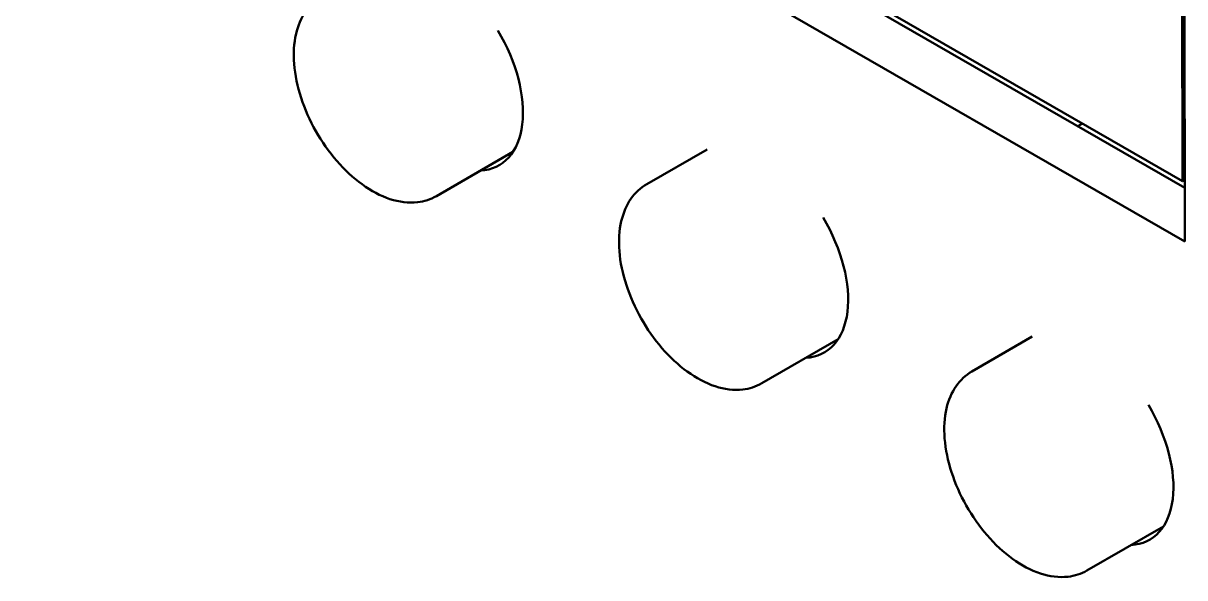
# Model space of a CAD drawing. Header units: millimetres. Extents: x 2121 to 4904, y 892 to 1933.
# Drawn here: x 3022.7 to 3049.21, y 1654.68 to 1667.35 of the extents above; entities that cross this region are included whole.
import ezdxf

# ---------------------------------------------------------------- set-up
doc = ezdxf.new("R2010")
doc.units = ezdxf.units.MM
doc.header["$LTSCALE"] = 1.8
doc.layers.add('외형선(ISO)', color=7, linetype='Continuous', lineweight=50)

msp = doc.modelspace()

# ---------------------------------------------------------------- linework, layer by layer
at = {"layer": '외형선(ISO)'}
for p, q in [((3049.16, 1663.743), (3023.704, 1678.402)), ((3049.212, 1663.589), (3023.758, 1678.248)), ((3049.214, 1662.365), (3022.697, 1677.635)), ((3049.146, 1675.877), (3049.16, 1663.743)), ((3049.199, 1675.846), (3049.214, 1662.365)), ((3046.771, 1664.995), (3046.878, 1665.057)), ((3036.93, 1663.672), (3038.309, 1664.468)), ((3032.13, 1663.4), (3033.878, 1664.41)), ((3049.212, 1663.773), (3049.16, 1663.743)), ((3039.555, 1659.125), (3041.303, 1660.134)), ((3044.354, 1659.396), (3045.733, 1660.192)), ((3046.979, 1654.849), (3048.728, 1655.859))]:
    msp.add_line(p, q, dxfattribs=at)
for centre in [(3032.25, 1666.378), (3039.674, 1662.103), (3047.099, 1657.827)]:
    msp.add_ellipse(centre, major_axis=(1.312, -2.273), ratio=0.57735, start_param=5.997945, end_param=7.875478, dxfattribs=at)
for points in [[(3029.505, 1667.947), (3029.363, 1667.865), (3029.241, 1667.751), (3029.043, 1667.466), (3028.97, 1667.293), (3028.876, 1666.891), (3028.863, 1666.659), (3028.902, 1666.166), (3028.956, 1665.904), (3029.125, 1665.386), (3029.239, 1665.128), (3029.515, 1664.641), (3029.676, 1664.411), (3030.033, 1663.999), (3030.228, 1663.817), (3030.638, 1663.52), (3030.852, 1663.405), (3031.28, 1663.264), (3031.494, 1663.236), (3031.852, 1663.278), (3031.999, 1663.325), (3032.13, 1663.4)], [(3036.93, 1663.672), (3036.788, 1663.59), (3036.666, 1663.475), (3036.467, 1663.19), (3036.395, 1663.017), (3036.301, 1662.616), (3036.288, 1662.383), (3036.326, 1661.89), (3036.381, 1661.629), (3036.55, 1661.11), (3036.664, 1660.853), (3036.94, 1660.366), (3037.101, 1660.136), (3037.457, 1659.724), (3037.653, 1659.542), (3038.062, 1659.244), (3038.277, 1659.129), (3038.705, 1658.988), (3038.919, 1658.96), (3039.277, 1659.002), (3039.424, 1659.049), (3039.555, 1659.125)], [(3044.354, 1659.396), (3044.213, 1659.314), (3044.091, 1659.199), (3043.892, 1658.915), (3043.819, 1658.741), (3043.725, 1658.34), (3043.712, 1658.108), (3043.751, 1657.615), (3043.805, 1657.353), (3043.974, 1656.834), (3044.088, 1656.577), (3044.364, 1656.09), (3044.526, 1655.86), (3044.882, 1655.448), (3045.077, 1655.266), (3045.487, 1654.969), (3045.702, 1654.854), (3046.129, 1654.713), (3046.344, 1654.685), (3046.701, 1654.727), (3046.848, 1654.774), (3046.979, 1654.849)]]:
    msp.add_open_spline(points, degree=3, knots=[5.496495, 5.496495, 5.496495, 5.496495, 5.76034, 5.76034, 6.04827, 6.04827, 6.376222, 6.376222, 6.715837, 6.715837, 7.052822, 7.052822, 7.388136, 7.388136, 7.724857, 7.724857, 8.064418, 8.064418, 8.394251, 8.394251, 8.638087, 8.638087, 8.638087, 8.638087], dxfattribs=at)

doc.saveas('drawing.dxf')
